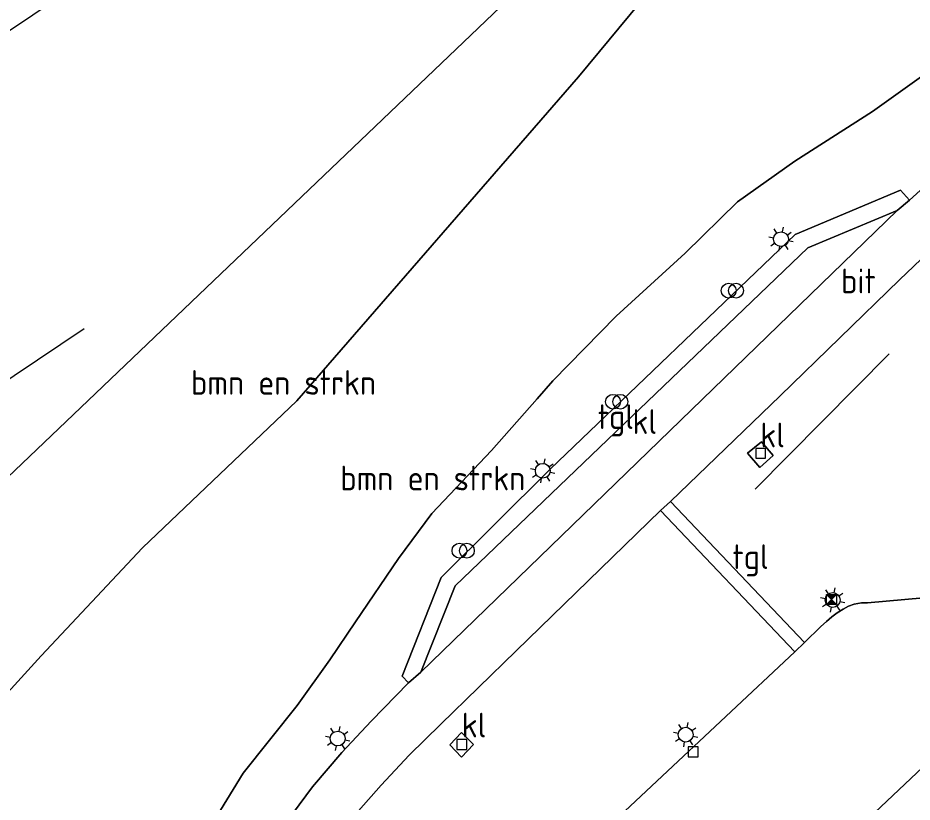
# Model space of a CAD drawing. Extents: x 253736 to 255979, y 477184 to 479215.
# Drawn here: x 255471.7 to 255562.3, y 478618.3 to 478697.8 of the extents above; entities that cross this region are included whole.
import ezdxf
from ezdxf.enums import TextEntityAlignment as Align

# ---------------------------------------------------------------- set-up
doc = ezdxf.new("R2010")
doc.units = 0
for name, color, linetype, lineweight in [('af-bs-rasterhekwerk', 8, 'hekwerk', 18), ('bp-b5-bomenstruiken', 8, 'Continuous', 18), ('bp-b5-grasland', 8, 'Continuous', 18), ('bp-bs-bomenrij', 8, 'laanbep', 18), ('og-b5-grond_ingericht', 8, 'Continuous', 18), ('og-bs-hoogtelijn', 8, 'Continuous', 18), ('og-bs-inrichtingselement', 8, 'Continuous', 18), ('og-bs-terreinafscheiding', 8, 'Continuous', 18), ('vh-b5-verh_soort', 8, 'Continuous', 18), ('wh-bs-kolk', 8, 'Continuous', 18), ('wm-bs-lichtmast', 8, 'Continuous', 18)]:
    doc.layers.add(name, color=color, linetype=linetype, lineweight=lineweight)
doc.styles.add('rtw_iso', font='isocp.shx')
doc.linetypes.add('hekwerk', pattern='A,7,-1.5,[1,RTW.shx,S=0.75,R=0,X=0,Y=0],-1.5', length=10)
doc.linetypes.add('laanbep', pattern='A,20,-1,[4,RTW.shx,S=0.75,R=0,X=0,Y=0],-1', length=22)

# ---------------------------------------------------------------- blocks, each defined once
blk = doc.blocks.new('camera')
h = blk.add_hatch(color=256)
h.paths.add_polyline_path([(0.5, 0.5), (-0.5, 0.5), (0, 0)])
h.paths.add_polyline_path([(0, 0), (-0.5, -0.5), (0.5, -0.5)])
for p, q in [((-0.5, 0.5), (0.5, -0.5)), ((0.5, 0.5), (-0.5, -0.5))]:
    blk.add_line(p, q)
blk.add_lwpolyline([(-0.5, 0.5), (0.5, 0.5), (0.5, -0.5), (-0.5, -0.5)], close=True)
blk = doc.blocks.new('kolk')
blk.add_lwpolyline([(-0.5, -0.5), (0.5, -0.5), (0.5, 0.5), (-0.5, 0.5)], close=True)
blk = doc.blocks.new('RW1 Buren totaal_ACAD_1_FMEBLOCK282')
at = {"layer": 'bp-b5-grasland'}
for points in [[(31.935, 30.578, 25.625), (10.973, 10.922, 25.37), (10.432, 10.442, 25.37), (9.894, 9.848, 25.376), (9.426, 9.302, 25.382), (9.102, 8.676, 25.382), (8.841, 7.662, 25.382), (8.335, 5.571, 25.397), (5.762, 6.109, 25.43), (4.699, 1.79, 25.436), (-13.085, 6.204, 25.313), (-13.31, 5.35, 25.295), (-16.433, -6.825, 25.295), (-11.051, -8.225, 25.295), (-9.681, -8.556, 25.325), (-6.595, 3.589, 25.325), (5.915, 0.298, 25.433), (5.234, -2.491, 25.412), (3.288, -1.902, 25.4), (3.352, -1.668, 25.4), (2.798, -1.577, 25.394), (2.41, -2.55, 25.394), (2.845, -2.677, 25.4), (2.923, -2.444, 25.397), (5.106, -3.057, 25.442), (4.93, -4.005, 25.415), (5.782, -17.006, 25.313), (5.735, -17.897, 25.31), (5.189, -20.103, 25.307), (3.535, -25.383, 25.277), (3.146, -25.306, 25.274), (1.831, -29.192, 25.289), (0.829, -31.423, 25.286), (-0.908, -34.139, 25.277), (-2.632, -36.201, 25.277), (-4.794, -38.181, 25.271), (-6.356, -39.245, 25.259), (-8.15, -40.146, 25.259), (-9.578, -40.672, 25.256), (-11.352, -41.15, 25.268), (-13.917, -41.635, 25.292), (-17.705, -42.12, 25.349), (-19.852, -42.369, 25.325), (-19.814, -43.985, 25.19), (-30.989, -44.872, 25.172), (-31.251, -44.773, 25.166), (-31.436, -44.649, 25.163), (-31.802, -44.236, 25.163), (-31.935, -43.596, 25.16), (-31.756, -42.421, 25.196), (-30.651, -36.635, 25.199), (-29.987, -31.219, 25.205), (-29.672, -26.399, 25.223), (-29.138, -22.754, 25.202), (-28.56, -19.849, 25.172), (-27.801, -16.367, 25.16), (-27.124, -14.172, 25.169), (-26.235, -11.184, 25.163), (-25.23, -8.138, 25.172), (-24.06, -5.152, 25.169), (-23.041, -2.981, 25.205), (-21.632, 0.055, 25.205), (-20.787, 1.736, 25.214), (-19.096, 4.537, 25.253), (-17.796, 6.775, 25.265), (-16.489, 8.838, 25.247), (-14.309, 11.854, 25.268), (-12.271, 14.465, 25.232), (-9.996, 17.065, 25.223), (-7.15, 20.103, 25.226), (-3.921, 23.233, 25.211), (3.694, 30.675, 25.223), (18.339, 44.872, 25.283)], [(-0.611, 21.18, 25.148), (-1.831, 22.4, 25.121), (-3.037, 21.144, 25.112), (-1.833, 19.877, 25.13)], [(-16.921, 0.756, 25.046), (-16.27, 2.404, 25.1), (-17.907, 2.912, 25.079), (-18.558, 1.346, 25.094)], [(-11.868, -28.977, 24.797), (-13.866, -28.467, 24.764), (-14.402, -30.44, 24.761), (-12.3, -30.991, 24.785)]]:
    blk.add_polyline3d(points, close=True, dxfattribs=at)
blk = doc.blocks.new('RW1 Buren totaal_ACAD_1_FMEBLOCK291')
at = {"layer": 'bp-b5-grasland'}
blk.add_polyline3d([(-17.83, -26.132, 25.814), (-25.383, -26.804, 25.682), (-26.012, -26.813, 25.67), (-26.733, -26.934, 25.667), (-27.312, -27.153, 25.667), (-27.861, -27.466, 25.673), (-28.468, -27.827, 25.673), (-29.023, -28.238, 25.685), (-29.558, -28.695, 25.685), (-30.115, -29.223, 25.685), (-31.792, -30.821, 25.628), (-45.356, -16.535, 25.283), (-34.254, -5.835, 25.277), (-22.17, 5.923, 25.28), (-18.508, 9.399, 25.298)], dxfattribs=at)
blk.add_polyline3d([(-37.563, -11.645, 25.214), (-36.315, -13.109, 25.163), (-34.952, -11.883, 25.193), (-36.135, -10.491, 25.184)], close=True, dxfattribs=at)
blk = doc.blocks.new('dtbattr-r')
at = {"style": 'rtw_iso'}
blk.add_attdef('TAG', text='', height=2.5, dxfattribs=at).set_placement((0, 0), align=Align.MIDDLE_CENTER)
blk = doc.blocks.new('prullenbak')
for centre in [(-0.375, 0), (0.375, 0)]:
    blk.add_circle(centre, 0.75)
blk = doc.blocks.new('lantaarnpaal')
for p, q in [((0, 0.75), (0, 1.25)), ((-0.75, 0), (-1.25, 0)), ((-0.884, 0.884), (-0.53, 0.53)), ((0.53, 0.53), (0.884, 0.884)), ((0.75, 0), (1.25, 0)), ((-0.53, -0.53), (-0.884, -0.884)), ((0, -0.75), (0, -1.25)), ((0.53, -0.53), (0.884, -0.884))]:
    blk.add_line(p, q)
blk.add_circle((0, 0), 0.75)
blk = doc.blocks.new('RW1 Buren totaal_ACAD_1_FMEBLOCK908')
at = {"layer": 'vh-b5-verh_soort'}
for points in [[(13.508, 2.824, 25.739), (13.6, 2.635, 25.739), (13.565, 2.421, 25.739), (13.341, 2.082, 25.76), (12.62, 1.131, 25.781), (1.551, -9.365, 25.826), (-2.795, -4.752, 25.88), (-4.576, -6.53, 25.841), (-5.859, -5.332, 25.85), (-7.624, -7.018, 25.838), (-8.874, -5.775, 25.835), (-10.62, -7.457, 25.79), (-8.78, -9.466, 25.793), (-8.661, -9.64, 25.793), (-8.552, -9.822, 25.793), (-8.472, -10.282, 25.793), (-8.394, -11.383, 25.718), (-12.828, -11.966, 25.601), (-13.014, -11.932, 25.595), (-13.247, -11.832, 25.598), (-13.459, -11.58, 25.598), (-13.6, -11.288, 25.598), (-13.549, -11.01, 25.601), (-12.703, -4.292, 25.646), (4.361, 11.826, 25.778), (4.51, 11.927, 25.778), (4.714, 11.966, 25.784), (5.03, 11.752, 25.784)], [(12.21, 2.305, 25.772), (4.293, 10.457, 25.772), (-5.648, 1.032, 25.772), (2.282, -7.212, 25.772)]]:
    blk.add_polyline3d(points, close=True, dxfattribs=at)
blk = doc.blocks.new('RW1 Buren totaal_ACAD_1_FMEBLOCK911')
at = {"layer": 'vh-b5-verh_soort'}
for points in [[(35.87, 7.82, 25.82), (20.747, -6.634, 25.775), (11.589, -7.816, 25.82), (0.409, -9.25, 25.739), (-5.832, -10.009, 25.697), (-7.319, -10.301, 25.652), (-9.352, -10.844, 25.628), (-11.6, -11.629, 25.571), (-13.858, -12.654, 25.523), (-15.852, -13.595, 25.514), (-17.887, -14.724, 25.502), (-19.001, -15.522, 25.517), (-19.43, -15.735, 25.502), (-20.032, -16.22, 25.487), (-20.884, -17.004, 25.478), (-21.674, -17.809, 25.481), (-22.464, -18.617, 25.487), (-24.292, -20.66, 25.469), (-25.6, -22.239, 25.46), (-26.578, -23.531, 25.457), (-27.337, -24.796, 25.439), (-28.332, -26.627, 25.406), (-29.33, -28.849, 25.355), (-30.271, -31.715, 25.346), (-31.008, -33.476, 25.262), (-35.87, -32.116, 25.193), (-34.54, -27.535, 25.202), (-33.836, -24.658, 25.199), (-33.957, -23.175, 25.229), (-34.628, -15.059, 25.319), (-34.748, -11.873, 25.331), (-34.701, -9.761, 25.346), (-34.293, -8.206, 25.358), (-33.703, -5.724, 25.367), (-31.26, -6.221, 25.367), (-30.141, -2.002, 25.379), (-32.589, -1.25, 25.397), (-32.084, 0.84, 25.382), (-31.823, 1.855, 25.382), (-31.499, 2.48, 25.382), (-31.031, 3.026, 25.376), (-30.492, 3.621, 25.37), (-29.952, 4.101, 25.37), (-8.99, 23.757, 25.625), (-8.01, 24.702, 25.628), (-6.332, 26.3, 25.685), (-5.775, 26.829, 25.685), (-5.24, 27.285, 25.685), (-4.685, 27.697, 25.673), (-4.078, 28.057, 25.673), (-3.53, 28.371, 25.667), (-2.951, 28.59, 25.667), (-2.229, 28.711, 25.67), (-1.6, 28.719, 25.682), (5.953, 29.392, 25.814), (6.848, 29.651, 25.814), (7.212, 29.8, 25.814), (7.681, 30.087, 25.811), (8.177, 30.471, 25.808), (8.556, 30.803, 25.814), (11.499, 33.476, 25.802)], [(24.118, 13.438, 25.739), (15.64, 22.366, 25.784), (15.324, 22.579, 25.784), (15.12, 22.541, 25.778), (14.97, 22.44, 25.778), (-2.093, 6.322, 25.646), (-2.94, -0.397, 25.601), (-2.99, -0.674, 25.598), (-2.849, -0.967, 25.598), (-2.637, -1.219, 25.598), (-2.404, -1.318, 25.595), (-2.218, -1.353, 25.601), (2.216, -0.77, 25.718), (2.138, 0.331, 25.793), (2.058, 0.792, 25.793), (1.948, 0.974, 25.793), (1.83, 1.147, 25.793), (-0.01, 3.156, 25.79), (1.736, 4.838, 25.835), (2.986, 3.596, 25.838), (4.751, 5.281, 25.85), (6.034, 4.083, 25.841), (7.815, 5.862, 25.88), (12.161, 1.248, 25.826), (23.23, 11.745, 25.781), (23.951, 12.695, 25.76), (24.175, 13.035, 25.739), (24.209, 13.248, 25.739)]]:
    blk.add_polyline3d(points, close=True, dxfattribs=at)

msp = doc.modelspace()

# ---------------------------------------------------------------- linework, layer by layer
at = {"layer": 'af-bs-rasterhekwerk'}
for points in [[(255378.341, 478670.25, 24.23), (255389.451, 478661.158, 24.287), (255406.752, 478646.642, 24.29), (255422.689, 478633.554, 24.374), (255430.779, 478626.669, 24.476), (255439.648, 478619.324, 24.401), (255456.402, 478637.687, 24.479), (255551.17, 478728.152, 25.166), (255568.117, 478743.853, 25.379), (255570.809, 478746.348, 25.193), (255597.001, 478769.856, 25.412), (255586.107, 478806.605, 25.415), (255585.399, 478809.926, 25.535)], [(255425.09, 478573.925, 24.528), (255461.684, 478595.96, 24.986), (255458.315, 478608.467, 24.914), (255459.431, 478611.484, 24.962), (255469.264, 478627.979, 25.157), (255474.025, 478633.179, 25.157), (255484.302, 478644.132, 24.869), (255499.948, 478659.024, 24.722), (255528.502, 478691.851, 24.776), (255567.762, 478739.232, 25.382), (255569.315, 478741.106, 25.421), (255574.534, 478747.33, 25.601)]]:
    msp.add_polyline3d(points, dxfattribs=at)
at = {"layer": 'bp-b5-bomenstruiken'}
msp.add_polyline3d([(255567.762, 478739.232, 25.382), (255528.502, 478691.851, 24.776), (255499.948, 478659.024, 24.722), (255484.302, 478644.132, 24.869), (255474.025, 478633.179, 25.157), (255469.264, 478627.979, 25.157), (255459.431, 478611.484, 24.962), (255458.315, 478608.467, 24.914), (255461.684, 478595.96, 24.986), (255425.09, 478573.925, 24.528), (255411.455, 478594.271, 24.477), (255423.557, 478601.905, 24.491), (255439.775, 478615.616, 24.44), (255440.951, 478616.557, 24.401), (255440.678, 478617.743, 24.404), (255439.648, 478619.324, 24.401), (255456.402, 478637.687, 24.479), (255551.17, 478728.152, 25.166), (255568.117, 478743.853, 25.379)], close=True, dxfattribs=at)
for points in [[(255469.264, 478627.979, 25.157), (255474.025, 478633.179, 25.157), (255484.302, 478644.132, 24.869), (255499.948, 478659.024, 24.722), (255528.502, 478691.851, 24.776), (255567.762, 478739.232, 25.382)], [(255566.793, 478694.402, 25.34), (255558.304, 478688.337, 25.328), (255550.402, 478683.304, 25.355), (255544.619, 478679.189, 25.271), (255539.29, 478673.971, 25.271), (255532.293, 478667.605, 25.274), (255525.881, 478661.039, 25.277), (255524.288, 478659.206, 25.253), (255519.66, 478653.982, 25.184), (255513.636, 478647.592, 25.256), (255510.24, 478643.046, 25.256), (255505.883, 478636.603, 25.199), (255503.276, 478632.76, 25.196), (255499.961, 478628.152, 25.208), (255494.515, 478621.277, 25.193), (255490.164, 478614.227, 25.208), (255486.008, 478607.189, 25.22), (255482.037, 478600.122, 25.166), (255479.076, 478589.411, 25.283), (255465.001, 478580.942, 25.235)]]:
    msp.add_polyline3d(points, dxfattribs=at)
at = {"layer": 'bp-b5-grasland'}
for points in [[(255465.001, 478580.942, 25.235), (255479.076, 478589.411, 25.283), (255482.037, 478600.122, 25.166), (255486.008, 478607.189, 25.22), (255490.164, 478614.227, 25.208), (255494.515, 478621.277, 25.193), (255499.961, 478628.152, 25.208), (255503.276, 478632.76, 25.196), (255505.883, 478636.603, 25.199), (255510.24, 478643.046, 25.256), (255513.636, 478647.592, 25.256), (255519.66, 478653.982, 25.184), (255524.288, 478659.206, 25.253), (255525.881, 478661.039, 25.277), (255532.293, 478667.605, 25.274), (255539.29, 478673.971, 25.271), (255544.619, 478679.189, 25.271), (255550.402, 478683.304, 25.355), (255558.304, 478688.337, 25.328), (255566.793, 478694.402, 25.34)], [(255570.141, 478686.717, 25.481), (255562.033, 478679.336, 25.481), (255561.122, 478680.35, 25.532), (255550.468, 478675.872, 25.538), (255525.623, 478652.093, 25.55), (255514.573, 478641.094, 25.538), (255510.604, 478631.115, 25.391), (255511.26, 478630.446, 25.388), (255507.468, 478626.556, 25.451), (255504.492, 478623.381, 25.433), (255501.541, 478619.885, 25.46), (255499.515, 478617.16, 25.472), (255497.63, 478614.605, 25.469), (255495.579, 478611.343, 25.469), (255493.43, 478607.517, 25.466), (255491.466, 478603.792, 25.412), (255489.75, 478600.025, 25.403), (255487.875, 478595.3, 25.385), (255486.456, 478590.893, 25.358), (255485.35, 478586.575, 25.355), (255484.457, 478582.125, 25.28), (255483.811, 478576.796, 25.223), (255483.274, 478570.827, 25.127), (255452.626, 478567.631, 25.202)]]:
    msp.add_polyline3d(points, dxfattribs=at)
at = {"layer": 'bp-bs-bomenrij'}
msp.add_polyline3d([(255546.39, 478650.054, 25.334), (255559.993, 478663.785, 25.286)], dxfattribs=at)
at = {"layer": 'og-b5-grond_ingericht'}
msp.add_polyline3d([(255584.1, 478813.996, 25.583), (255585.399, 478809.926, 25.535), (255586.107, 478806.605, 25.415), (255597.001, 478769.856, 25.412), (255570.809, 478746.348, 25.193), (255568.117, 478743.853, 25.379), (255551.17, 478728.152, 25.166), (255456.402, 478637.687, 24.479), (255439.648, 478619.324, 24.401), (255430.779, 478626.669, 24.476), (255422.689, 478633.554, 24.374), (255406.752, 478646.642, 24.29), (255389.451, 478661.158, 24.287), (255378.341, 478670.25, 24.23), (255387.302, 478677.915, 24.349), (255432.976, 478724.396, 24.695), (255476.533, 478751.217, 24.899), (255524.237, 478780.483, 25.034), (255555.98, 478800.068, 25.328), (255583.266, 478817.018, 25.523)], close=True, dxfattribs=at)
at = {"layer": 'og-bs-hoogtelijn'}
msp.add_polyline3d([(255421.711, 478700.382, 24.536), (255568.444, 478794.444, 25.136), (255577.764, 478768.195, 25.283), (255521.936, 478730.779, 24.947), (255450.414, 478682.844, 24.509), (255413.781, 478658.292, 24.335), (255438.145, 478639.365, 24.401), (255478.379, 478666.33, 24.569)], dxfattribs=at)
at = {"layer": 'og-bs-terreinafscheiding'}
for points in [[(255465.001, 478580.942, 25.235), (255479.076, 478589.411, 25.283), (255482.037, 478600.122, 25.166), (255486.008, 478607.189, 25.22), (255490.164, 478614.227, 25.208), (255494.515, 478621.277, 25.193), (255499.961, 478628.152, 25.208), (255503.276, 478632.76, 25.196), (255505.883, 478636.603, 25.199), (255510.24, 478643.046, 25.256), (255513.636, 478647.592, 25.256), (255519.66, 478653.982, 25.184), (255524.288, 478659.206, 25.253), (255525.881, 478661.039, 25.277), (255532.293, 478667.605, 25.274), (255539.29, 478673.971, 25.271), (255544.619, 478679.189, 25.271), (255550.402, 478683.304, 25.355), (255558.304, 478688.337, 25.328), (255566.793, 478694.402, 25.34)], [(255499.515, 478617.16, 25.472), (255501.541, 478619.885, 25.46), (255504.492, 478623.381, 25.433), (255507.468, 478626.556, 25.451), (255511.26, 478630.446, 25.388), (255512.5, 478631.509, 25.373), (255515.983, 478640.25, 25.472), (255551.726, 478674.501, 25.475), (255560.804, 478678.291, 25.472), (255562.033, 478679.336, 25.481), (255570.141, 478686.717, 25.481)], [(255511.26, 478630.446, 25.388), (255510.604, 478631.115, 25.391), (255514.573, 478641.094, 25.538), (255525.623, 478652.093, 25.55), (255550.468, 478675.872, 25.538), (255561.122, 478680.35, 25.532), (255562.033, 478679.336, 25.481)], [(255512.5, 478631.509, 25.373), (255560.804, 478678.291, 25.472)], [(255506.203, 478617.477, 25.232), (255508.478, 478620.077, 25.223), (255511.324, 478623.115, 25.226), (255514.553, 478626.245, 25.211), (255522.168, 478633.687, 25.223), (255536.813, 478647.884, 25.283), (255537.825, 478648.822, 25.283), (255548.927, 478659.522, 25.277), (255561.011, 478671.28, 25.28), (255564.673, 478674.756, 25.298)], [(255545.618, 478653.712, 25.214), (255546.866, 478652.248, 25.163), (255548.229, 478653.474, 25.193), (255547.046, 478654.866, 25.184), (255545.618, 478653.712, 25.214)], [(255551.389, 478634.536, 25.628), (255537.825, 478648.822, 25.283)], [(255536.813, 478647.884, 25.283), (255550.409, 478633.59, 25.625)], [(255565.351, 478639.225, 25.814), (255557.798, 478638.553, 25.682), (255557.169, 478638.544, 25.67), (255556.448, 478638.423, 25.667), (255555.869, 478638.204, 25.667), (255555.32, 478637.891, 25.673), (255554.713, 478637.53, 25.673), (255554.158, 478637.119, 25.685), (255553.623, 478636.662, 25.685), (255553.066, 478636.134, 25.685), (255551.389, 478634.536, 25.628), (255550.409, 478633.59, 25.625), (255529.447, 478613.934, 25.37)], [(255562.384, 478613.429, 25.838), (255561.134, 478614.672, 25.835), (255559.388, 478612.99, 25.79), (255561.229, 478610.981, 25.793), (255561.347, 478610.807, 25.793), (255561.457, 478610.625, 25.793), (255561.537, 478610.165, 25.793), (255561.614, 478609.064, 25.718), (255557.18, 478608.481, 25.601), (255556.995, 478608.515, 25.595), (255556.762, 478608.615, 25.598), (255556.55, 478608.867, 25.598), (255556.409, 478609.159, 25.598), (255556.459, 478609.437, 25.601), (255557.305, 478616.155, 25.646), (255574.369, 478632.273, 25.778)], [(255517.863, 478624.192, 25.148), (255516.643, 478625.412, 25.121), (255515.437, 478624.156, 25.112), (255516.641, 478622.889, 25.13), (255517.863, 478624.192, 25.148)]]:
    msp.add_polyline3d(points, dxfattribs=at)
at = {"layer": 'vh-b5-verh_soort'}
for points in [[(255499.515, 478617.16, 25.472), (255501.541, 478619.885, 25.46), (255504.492, 478623.381, 25.433), (255507.468, 478626.556, 25.451), (255511.26, 478630.446, 25.388), (255512.5, 478631.509, 25.373), (255560.804, 478678.291, 25.472), (255562.033, 478679.336, 25.481), (255570.141, 478686.717, 25.481)], [(255564.673, 478674.756, 25.298), (255561.011, 478671.28, 25.28), (255548.927, 478659.522, 25.277), (255537.825, 478648.822, 25.283), (255536.813, 478647.884, 25.283), (255522.168, 478633.687, 25.223), (255514.553, 478626.245, 25.211), (255511.324, 478623.115, 25.226), (255508.478, 478620.077, 25.223), (255506.203, 478617.477, 25.232)]]:
    msp.add_polyline3d(points, dxfattribs=at)
for points in [[(255562.033, 478679.336, 25.481), (255560.804, 478678.291, 25.472), (255551.726, 478674.501, 25.475), (255515.983, 478640.25, 25.472), (255512.5, 478631.509, 25.373), (255511.26, 478630.446, 25.388), (255510.604, 478631.115, 25.391), (255514.573, 478641.094, 25.538), (255525.623, 478652.093, 25.55), (255550.468, 478675.872, 25.538), (255561.122, 478680.35, 25.532)], [(255512.5, 478631.509, 25.373), (255515.983, 478640.25, 25.472), (255551.726, 478674.501, 25.475), (255560.804, 478678.291, 25.472)], [(255545.618, 478653.712, 25.214), (255547.046, 478654.866, 25.184), (255548.229, 478653.474, 25.193), (255546.866, 478652.248, 25.163)], [(255551.389, 478634.536, 25.628), (255550.409, 478633.59, 25.625), (255536.813, 478647.884, 25.283), (255537.825, 478648.822, 25.283)], [(255517.863, 478624.192, 25.148), (255516.641, 478622.889, 25.13), (255515.437, 478624.156, 25.112), (255516.643, 478625.412, 25.121)]]:
    msp.add_polyline3d(points, close=True, dxfattribs=at)

# ---------------------------------------------------------------- block references
at = {"layer": 'bp-b5-bomenstruiken'}
ref = msp.add_blockref('dtbattr-r', (255489.210938, 478658.875, 24.82365), dxfattribs=at)
ref.add_attrib('TAG', 'bmn en strkn', dxfattribs={"layer": '0', "height": 2.5, "style": 'rtw_iso'}).set_placement((255489.210938, 478658.875, 24.82365), align=Align.BOTTOM_LEFT)
ref = msp.add_blockref('dtbattr-r', (255504.34375, 478649.1875, 25.173789), dxfattribs=at)
ref.add_attrib('TAG', 'bmn en strkn', dxfattribs={"layer": '0', "height": 2.5, "style": 'rtw_iso'}).set_placement((255504.34375, 478649.1875, 25.173789), align=Align.BOTTOM_LEFT)
at = {"layer": 'bp-b5-grasland'}
for name, p in [('RW1 Buren totaal_ACAD_1_FMEBLOCK291', (255583.181, 478665.357)), ('RW1 Buren totaal_ACAD_1_FMEBLOCK282', (255518.474, 478603.012))]:
    msp.add_blockref(name, p, dxfattribs=at)
at = {"layer": 'og-bs-inrichtingselement'}
for name, p in [('prullenbak', (255544.085, 478670.177, 26.54)), ('prullenbak', (255532.357, 478658.918, 26.552)), ('prullenbak', (255516.803, 478643.824, 26.576)), ('camera', (255554.13, 478638.88, 25.733))]:
    msp.add_blockref(name, p, dxfattribs=at)
at = {"layer": 'vh-b5-verh_soort'}
ref = msp.add_blockref('dtbattr-r', (255555.109375, 478669.15625, 25.319424), dxfattribs=at)
ref.add_attrib('TAG', 'bit', dxfattribs={"layer": '0', "height": 2.5, "style": 'rtw_iso'}).set_placement((255555.109375, 478669.15625, 25.319424), align=Align.BOTTOM_LEFT)
ref = msp.add_blockref('dtbattr-r', (255530.4375, 478655.40625, 25.47425), dxfattribs=at)
ref.add_attrib('TAG', 'tgl', dxfattribs={"layer": '0', "height": 2.5, "style": 'rtw_iso'}).set_placement((255530.4375, 478655.40625, 25.47425), align=Align.BOTTOM_LEFT)
ref = msp.add_blockref('dtbattr-r', (255533.960938, 478654.90625, 25.433), dxfattribs=at)
ref.add_attrib('TAG', 'kl', dxfattribs={"layer": '0', "height": 2.5, "style": 'rtw_iso'}).set_placement((255533.960938, 478654.90625, 25.433), align=Align.BOTTOM_LEFT)
ref = msp.add_blockref('dtbattr-r', (255546.921875, 478653.546875, 25.1936), dxfattribs=at)
ref.add_attrib('TAG', 'kl', dxfattribs={"layer": '0', "height": 2.5, "style": 'rtw_iso'}).set_placement((255546.921875, 478653.546875, 25.1936), align=Align.BOTTOM_LEFT)
ref = msp.add_blockref('dtbattr-r', (255544.09375, 478641.21875, 25.4894), dxfattribs=at)
ref.add_attrib('TAG', 'tgl', dxfattribs={"layer": '0', "height": 2.5, "style": 'rtw_iso'}).set_placement((255544.09375, 478641.21875, 25.4894), align=Align.BOTTOM_LEFT)
for name, p in [('RW1 Buren totaal_ACAD_1_FMEBLOCK911', (255559.3985, 478609.8335)), ('RW1 Buren totaal_ACAD_1_FMEBLOCK908', (255570.0085, 478620.447))]:
    msp.add_blockref(name, p, dxfattribs=at)
ref = msp.add_blockref('dtbattr-r', (255516.65625, 478624.15625, 25.1318), dxfattribs=at)
ref.add_attrib('TAG', 'kl', dxfattribs={"layer": '0', "height": 2.5, "style": 'rtw_iso'}).set_placement((255516.65625, 478624.15625, 25.1318), align=Align.BOTTOM_LEFT)
at = {"layer": 'wh-bs-kolk'}
for p in [(255546.957, 478653.696, 25.163), (255516.659, 478624.191, 25.1), (255540.115, 478623.444, 25.487)]:
    msp.add_blockref('kolk', p, dxfattribs=at)
at = {"layer": 'wm-bs-lichtmast', "rotation": 33.8}
for p in [(255549.022, 478675.395, 25.568), (255524.869, 478651.923, 25.457), (255554.254, 478638.827, 25.784), (255504.083, 478624.792, 25.454), (255539.36, 478625.18, 25.58)]:
    msp.add_blockref('lantaarnpaal', p, dxfattribs=at)

doc.saveas('drawing.dxf')
